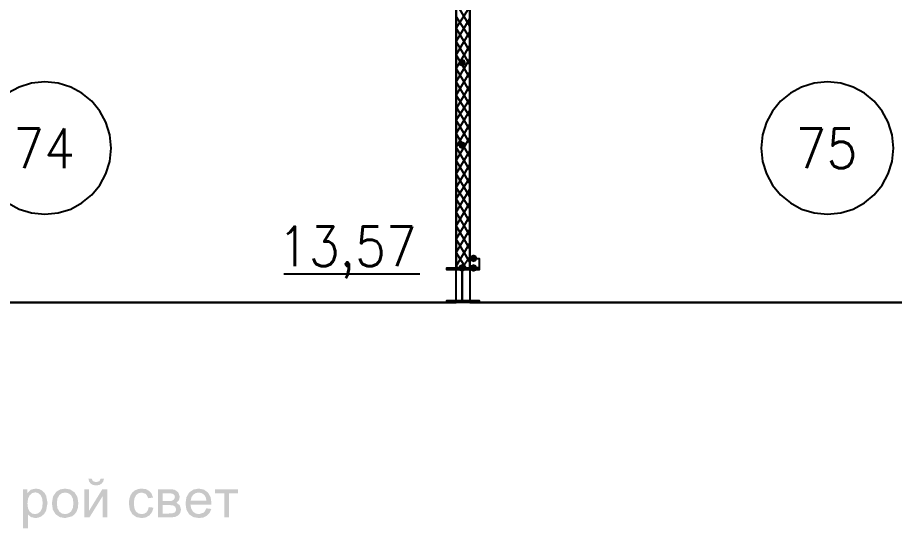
# Model space of a CAD drawing. Header units: millimetres. Extents: x 0 to 420, y 0 to 297.
# Drawn here: x 315.31 to 334.67, y 164.04 to 175.58 of the extents above; entities that cross this region are included whole.
import ezdxf

# ---------------------------------------------------------------- set-up
doc = ezdxf.new("R2010")
doc.units = ezdxf.units.MM
doc.layers.get('0').update_dxf_attribs({"linetype": 'CONTINUOUS'})
doc.styles.get("Standard").update_dxf_attribs({"font": 'STANDARD'})

msp = doc.modelspace()

# ---------------------------------------------------------------- hatches: boundary and pattern name
at = {"true_color": 0x000007}
for points in [[(325.204667, 174.582667), (325.179796, 174.522871), (325.12, 174.498), (325.060204, 174.522871), (325.035333, 174.582667), (325.060204, 174.642462), (325.12, 174.667333), (325.179796, 174.642463)], [(325.204667, 172.762333), (325.179796, 172.702537), (325.12, 172.677667), (325.060204, 172.702537), (325.035333, 172.762333), (325.060204, 172.822129), (325.12, 172.847), (325.179796, 172.822129)], [(325.458667, 170.264667), (325.433796, 170.204871), (325.374, 170.18), (325.314204, 170.204871), (325.289333, 170.264667), (325.314204, 170.324462), (325.374, 170.349333), (325.433796, 170.324463)], [(325.204667, 170.053), (325.179796, 169.993204), (325.12, 169.968333), (325.060204, 169.993204), (325.035333, 170.053), (325.060204, 170.112796), (325.12, 170.137667), (325.179796, 170.112796)], [(325.458667, 170.053), (325.433796, 169.993204), (325.374, 169.968333), (325.314204, 169.993204), (325.289333, 170.053), (325.314204, 170.112796), (325.374, 170.137667), (325.433796, 170.112796)], [(318.203784, 164.777319), (318.307412, 164.764089), (318.276889, 164.668247), (318.22032, 164.595969), (318.142185, 164.550356), (318.048341, 164.535335), (317.933413, 164.556075), (317.843289, 164.618569), (317.784998, 164.720268), (317.765568, 164.858347), (317.773836, 164.952743), (317.798641, 165.034736), (317.84074, 165.100537), (317.900615, 165.147735), (317.971653, 165.176261), (318.048892, 165.185769), (318.140945, 165.172953), (318.214808, 165.134506), (318.267725, 165.072494), (318.29749, 164.988985), (318.194964, 164.973), (318.142599, 165.067258), (318.053302, 165.099228), (317.980886, 165.084828), (317.923766, 165.041902), (317.886559, 164.967832), (317.874157, 164.861103), (317.886146, 164.752789), (317.922113, 164.679202), (317.977234, 164.636552), (318.047239, 164.622427), (318.104221, 164.631936), (318.150867, 164.660461), (318.184767, 164.708554)], [(319.668646, 165.171437), (320.174111, 165.171437), (320.174111, 165.084345), (319.97402, 165.084345), (319.97402, 164.549667), (319.869289, 164.549667), (319.869289, 165.084345), (319.668646, 165.084345)]]:
    msp.add_hatch(color=0, dxfattribs=at).paths.add_polyline_path(points, flags=0)
h = msp.add_hatch(color=0, dxfattribs=at)
h.paths.add_polyline_path([(316.780753, 165.171437), (316.886586, 165.171437), (316.886586, 164.697392), (317.17873, 165.171437), (317.292281, 165.171437), (317.292281, 164.549667), (317.186998, 164.549667), (317.186998, 165.020956), (316.894854, 164.549667), (316.780753, 164.549667)], flags=0)
h.paths.add_polyline_path([(317.144004, 165.407358), (317.216213, 165.407358), (317.198092, 165.342383), (317.162194, 165.294359), (317.110104, 165.264868), (317.043131, 165.255222), (316.975676, 165.264868), (316.923517, 165.294359), (316.887689, 165.34197), (316.87005, 165.407358), (316.942259, 165.407358), (316.974229, 165.347275), (317.039824, 165.327983), (317.111482, 165.346724)], flags=0)
h = msp.add_hatch(color=0, dxfattribs=at)
h.paths.add_polyline_path([(315.429898, 164.311542), (315.429898, 165.171437), (315.526361, 165.171437), (315.526361, 165.09096), (315.602428, 165.162067), (315.706608, 165.185769), (315.78116, 165.175434), (315.846617, 165.144428), (315.900085, 165.094819), (315.93867, 165.028673), (315.970089, 164.865513), (315.935914, 164.693534), (315.893677, 164.625734), (315.836144, 164.576125), (315.769171, 164.545601), (315.698891, 164.535335), (315.604633, 164.557384), (315.535731, 164.614159), (315.535731, 164.311542)], flags=0)
h.paths.add_polyline_path([(315.52581, 164.857245), (315.537867, 164.752583), (315.574317, 164.679753), (315.627647, 164.636621), (315.691725, 164.622427), (315.757044, 164.637034), (315.812442, 164.681407), (315.849924, 164.757199), (315.862602, 164.866064), (315.850269, 164.969486), (315.813544, 165.043556), (315.759663, 165.088204), (315.696686, 165.103087), (315.633021, 165.087377), (315.577624, 165.040248), (315.538694, 164.963009)], flags=0)
h = msp.add_hatch(color=0, dxfattribs=at)
h.paths.add_polyline_path([(316.066189, 164.860552), (316.090236, 165.011034), (316.162652, 165.116867), (316.251122, 165.168475), (316.357782, 165.185769), (316.474295, 165.164685), (316.567244, 165.101433), (316.628291, 165.001319), (316.648824, 164.869372), (316.639798, 164.761816), (316.612995, 164.680305), (316.568691, 164.619189), (316.508264, 164.573369), (316.357782, 164.535335), (316.239615, 164.556143), (316.146667, 164.61912), (316.086171, 164.721232)], flags=0)
h.paths.add_polyline_path([(316.174779, 164.860552), (316.187663, 164.75589), (316.226593, 164.681407), (316.285366, 164.637034), (316.357782, 164.622427), (316.429716, 164.63731), (316.48842, 164.681958), (316.527625, 164.757475), (316.540785, 164.864411), (316.527625, 164.965627), (316.48842, 165.039146), (316.429302, 165.083794), (316.357782, 165.098677), (316.285366, 165.083794), (316.226593, 165.039146), (316.187663, 164.964732)], flags=0)
h = msp.add_hatch(color=0, dxfattribs=at)
h.paths.add_polyline_path([(318.406039, 165.171437), (318.648574, 165.171437), (318.72664, 165.167717), (318.781968, 165.156555), (318.856933, 165.101984), (318.888353, 165.006624), (318.869611, 164.928903), (318.81449, 164.873781), (318.88725, 164.81866), (318.916465, 164.723851), (318.897379, 164.646405), (318.853075, 164.59211), (318.782381, 164.56014), (318.686057, 164.549667), (318.406039, 164.549667)], flags=0)
h.paths.add_polyline_path([(318.511321, 164.90961), (318.623769, 164.90961), (318.680338, 164.911333), (318.715822, 164.916776), (318.761022, 164.945439), (318.781417, 164.996702), (318.77246, 165.038112), (318.746139, 165.065053), (318.69901, 165.079453), (318.627077, 165.084345), (318.511321, 165.084345)], flags=0)
h.paths.add_polyline_path([(318.511321, 164.636207), (318.650228, 164.636207), (318.725468, 164.641306), (318.772597, 164.657154), (318.798091, 164.685335), (318.807875, 164.728812), (318.788583, 164.783933), (318.738422, 164.816455), (318.638652, 164.823069), (318.511321, 164.823069)], flags=0)
h = msp.add_hatch(color=0, dxfattribs=at)
h.paths.add_polyline_path([(319.476084, 164.749758), (319.585224, 164.736529), (319.548017, 164.651641), (319.489313, 164.588252), (319.410007, 164.548564), (319.31127, 164.535335), (319.188969, 164.556143), (319.095194, 164.61912), (319.03518, 164.720406), (319.015268, 164.855591), (319.035249, 164.994497), (319.095745, 165.098677), (319.188763, 165.163927), (319.305758, 165.185769), (319.418619, 165.16441), (319.509156, 165.100882), (319.568688, 164.998425), (319.588531, 164.861655), (319.58798, 164.833543), (319.123857, 164.833543), (319.14122, 164.743005), (319.181735, 164.676446), (319.24037, 164.635794), (319.311821, 164.622427), (319.41104, 164.652744), (319.447489, 164.691949)], flags=0)
h.paths.add_polyline_path([(319.12992, 164.920635), (319.477186, 164.920635), (319.463543, 164.988847), (319.437498, 165.038043), (319.379207, 165.083932), (319.30686, 165.099228), (319.239888, 165.086895), (319.184491, 165.05017), (319.146043, 164.993464)], flags=0)

# ---------------------------------------------------------------- linework, layer by layer
at = {"color": 0, "true_color": 0x0000ab}
for points in [[(324.993, 175.979667), (307.890333, 175.979667), (307.890333, 169.291), (324.993, 169.291)], [(325.289333, 169.291), (342.392, 169.291), (342.392, 175.979667), (325.289333, 175.979667)]]:
    msp.add_lwpolyline(points, close=True, dxfattribs=at)
at = {"color": 0, "true_color": 0x000007}
for points in [[(324.993, 175.979667), (324.993, 170.053), (325.289333, 170.053)], [(325.289333, 170.053), (325.289333, 175.979667)], [(325.289333, 175.387), (324.993, 175.895)], [(324.993, 175.344667), (325.289333, 175.810333)], [(325.289333, 175.133), (324.993, 175.598667)], [(324.993, 175.048333), (325.289333, 175.556333)], [(325.289333, 174.836667), (324.993, 175.344667)], [(324.993, 174.752), (325.289333, 175.26)], [(325.289333, 174.540333), (324.993, 175.048333)], [(324.993, 174.455667), (325.289333, 174.963667)], [(325.289333, 174.244), (324.993, 174.752)], [(324.993, 174.159333), (325.289333, 174.667333)], [(325.289333, 173.947667), (324.993, 174.455667)], [(324.993, 173.863), (325.289333, 174.371)], [(317.373, 172.698833), (317.343328, 172.993175), (317.258227, 173.267326), (317.12357, 173.515413), (316.94523, 173.731563), (316.72908, 173.909903), (316.480993, 174.04456), (316.206842, 174.129661), (315.9125, 174.159333), (315.618158, 174.129661), (315.344007, 174.04456), (315.09592, 173.909903), (314.87977, 173.731563), (314.70143, 173.515413), (314.566773, 173.267326), (314.481672, 172.993175), (314.452, 172.698833)], [(325.289333, 173.651333), (324.993, 174.159333)], [(324.993, 173.566667), (325.289333, 174.074667)], [(334.645, 172.698833), (334.615328, 172.993175), (334.530227, 173.267326), (334.39557, 173.515413), (334.21723, 173.731563), (334.00108, 173.909903), (333.752993, 174.04456), (333.478842, 174.129661), (333.1845, 174.159333), (332.890158, 174.129661), (332.616007, 174.04456), (332.36792, 173.909903), (332.15177, 173.731563), (331.97343, 173.515413), (331.838773, 173.267326), (331.753672, 172.993175), (331.724, 172.698833)], [(325.289333, 173.397333), (324.993, 173.863)], [(324.993, 173.312667), (325.289333, 173.778333)], [(325.289333, 173.101), (324.993, 173.609)], [(324.993, 173.016333), (325.289333, 173.524333)], [(325.289333, 172.804667), (324.993, 173.312667)], [(324.993, 172.72), (325.289333, 173.228)], [(325.289333, 172.508333), (324.993, 173.016333)], [(324.993, 172.423667), (325.289333, 172.931667)], [(314.452, 172.698833), (314.481672, 172.404492), (314.566773, 172.130341), (314.70143, 171.882254), (314.87977, 171.666104), (315.09592, 171.487764), (315.344007, 171.353107), (315.618158, 171.268005), (315.9125, 171.238333), (316.206842, 171.268005), (316.480993, 171.353107), (316.72908, 171.487764), (316.94523, 171.666104), (317.12357, 171.882254), (317.258227, 172.130341), (317.343328, 172.404492), (317.373, 172.698833)], [(325.289333, 172.212), (324.993, 172.72)], [(331.724, 172.698833), (331.753672, 172.404492), (331.838773, 172.130341), (331.97343, 171.882254), (332.15177, 171.666104), (332.36792, 171.487764), (332.616007, 171.353107), (332.890158, 171.268005), (333.1845, 171.238333), (333.478842, 171.268005), (333.752993, 171.353107), (334.00108, 171.487764), (334.21723, 171.666104), (334.39557, 171.882254), (334.530227, 172.130341), (334.615328, 172.404492), (334.645, 172.698833)], [(324.993, 172.127333), (325.289333, 172.635333)], [(325.289333, 171.915667), (324.993, 172.423667)], [(324.993, 171.831), (325.289333, 172.339)], [(325.289333, 171.619333), (324.993, 172.127333)], [(324.993, 171.577), (325.289333, 172.042667)], [(325.289333, 171.365333), (324.993, 171.831)], [(324.993, 171.280667), (325.289333, 171.788667)], [(325.289333, 171.069), (324.993, 171.577)], [(324.993, 170.984333), (325.289333, 171.492333)], [(325.289333, 170.772667), (324.993, 171.280667)], [(324.993, 170.688), (325.289333, 171.196)], [(325.289333, 170.476333), (324.993, 170.984333)], [(324.993, 170.391667), (325.289333, 170.899667)], [(325.289333, 170.18), (324.993, 170.688)], [(324.993, 170.095333), (325.289333, 170.603333)], [(325.204667, 170.053), (324.993, 170.391667)], [(325.12, 170.053), (325.289333, 170.307)], [(324.781333, 170.010667), (324.781333, 170.053)], [(324.950667, 170.010667), (324.950667, 170.053)], [(325.035333, 170.053), (324.993, 170.095333)], [(325.12, 169.291), (325.12, 170.053)], [(325.289333, 170.010667), (325.289333, 170.053)], [(325.458667, 170.010667), (325.458667, 170.053)], [(321.183, 169.926), (324.188667, 169.926)], [(324.781333, 169.291), (324.781333, 169.333333)], [(324.950667, 169.291), (324.950667, 169.333333)], [(325.289333, 169.291), (325.289333, 169.333333)], [(325.458667, 169.291), (325.458667, 169.333333)]]:
    msp.add_lwpolyline(points, dxfattribs=at)
for points in [[(325.501, 170.053), (325.289333, 170.053), (325.289333, 170.264667), (325.501, 170.264667), (325.501, 170.053), (325.289333, 170.053), (325.289333, 170.264667), (325.501, 170.264667)], [(325.501, 169.291), (324.781333, 169.291), (324.781333, 169.333333), (325.12, 169.333333), (325.12, 170.010667), (324.781333, 170.010667), (324.781333, 170.053), (325.501, 170.053), (325.501, 170.010667), (325.12, 170.010667), (325.12, 169.333333), (325.501, 169.333333)]]:
    msp.add_lwpolyline(points, close=True, dxfattribs=at)
at = {"color": 0, "true_color": 0x000008}
msp.add_lwpolyline([(255.185333, 158.453667), (376.639667, 158.453667), (376.639667, 169.291), (255.185333, 169.291)], close=True, dxfattribs=at)

# ---------------------------------------------------------------- texts
at = {"color": 0, "true_color": 0x000007, "char_height": 0.872032, "attachment_point": 1}
for s, insert, width in [('74', (315.214007, 173.126367), 1.16270936), ('75', (332.485993, 173.126367), 1.06581688), ('13,57', (321.055993, 170.967369), 2.56764984)]:
    msp.add_mtext(s, dxfattribs=dict(at, insert=insert, width=width))

doc.saveas('drawing.dxf')
